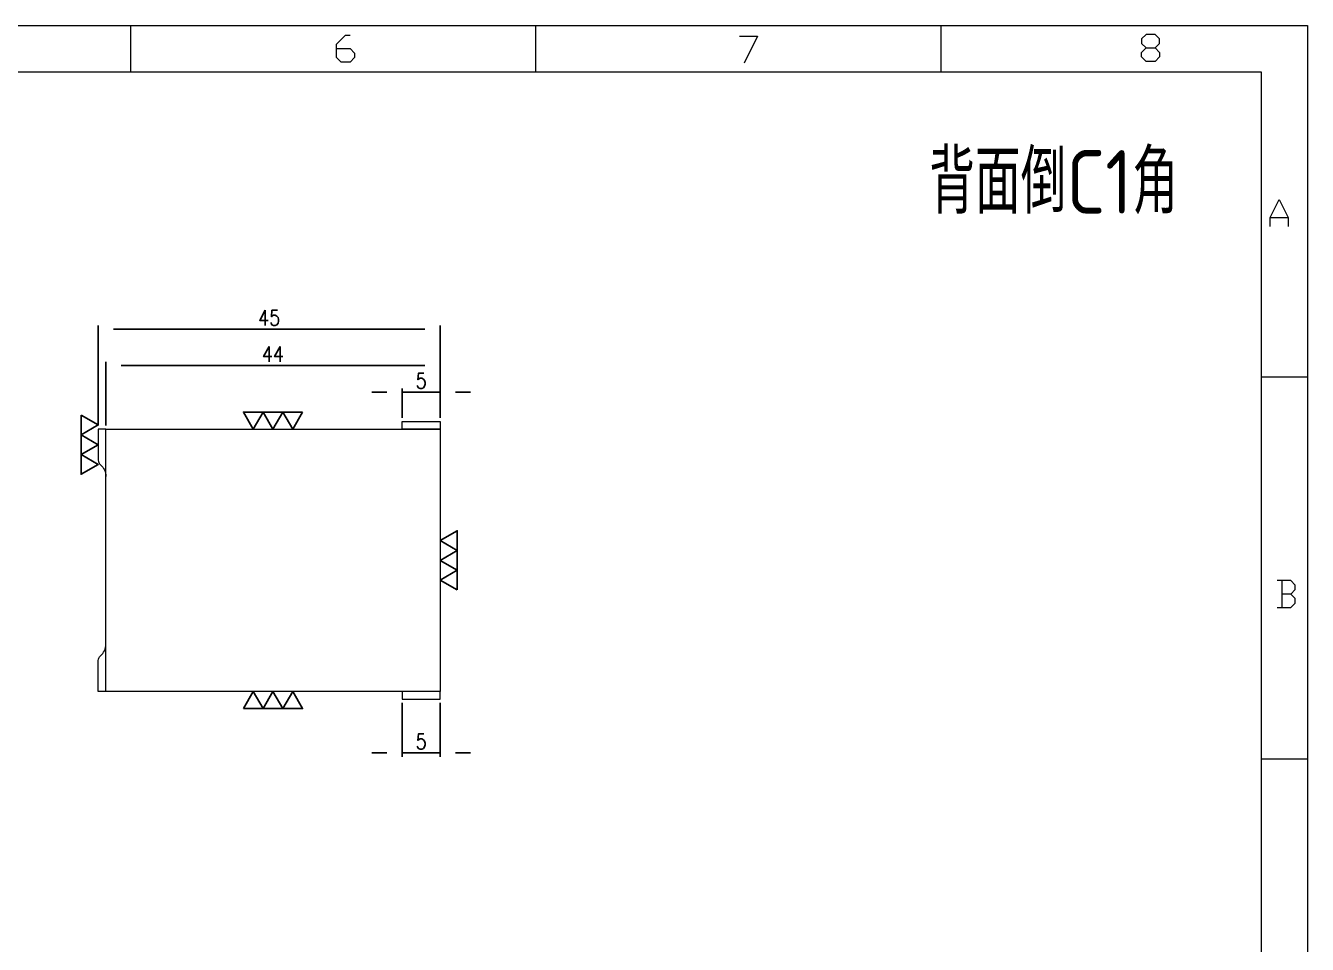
# Model space of a CAD drawing. Header units: millimetres. Extents: x 88508 to 142116, y -5268 to 20283.
# Drawn here: x 104118.6 to 104287.3, y -5095.4 to -4974.5 of the extents above; entities that cross this region are included whole.
import ezdxf
from ezdxf.enums import TextEntityAlignment as Align

# ---------------------------------------------------------------- set-up
doc = ezdxf.new("R2010")
doc.units = ezdxf.units.MM
for name, color, linetype in [('DIM', 4, 'Continuous'), ('LB_P', 2, 'Continuous'), ('TEXT', 4, 'Continuous')]:
    doc.layers.add(name, color=color, linetype=linetype)
doc.styles.add('gbenor', font='gbenor.shx', dxfattribs={"bigfont": 'gbcbig.shx'})
doc.styles.add('GBENOR_', font='gbenor.shx', dxfattribs={"bigfont": 'gbcbig'})
doc.styles.get("Standard").update_dxf_attribs({"font": 'txt.shx', "width": 0.85, "bigfont": 'ctxt.shx'})
doc.styles.add('TXT', font='txt.shx', dxfattribs={"width": 0.8, "bigfont": 'ctxt.shx'})
doc.dimstyles.new('T-2-WX', dxfattribs={"dimtxt": 2, "dimasz": 2, "dimexe": 0.5, "dimexo": 0.5, "dimgap": 0.5, "dimtad": 1, "dimtxsty": 'Standard', "dimblk": 'OPEN30', "dimcen": 0, "dimazin": 3, "dimtfac": 1, "dimtmove": 0, "dimatfit": 3, "dimldrblk": 'OPEN30', "dimlwd": -1, "dimlwe": -1})

# ---------------------------------------------------------------- blocks, each defined once
blk = doc.blocks.new('U40')
at = {"color": 254, "lineweight": 18}
for p, q in [((0, 1783.5), (2530.2, 1783.5)), ((1589.1, 1783.5), (1589.1, 1746.5)), ((1913.1, 1783.5), (1913.1, 1746.5)), ((2237.1, 1783.5), (2237.1, 1746.5)), ((2530.2, 1783.5), (2530.2, 0)), ((37, 1746.5), (2493.2, 1746.5)), ((2493.2, 1746.5), (2493.2, 37)), ((2493.2, 1502.7), (2530.2, 1502.7)), ((2493.2, 1197.2), (2530.2, 1197.2))]:
    blk.add_line(p, q, dxfattribs=at)
at = {"color": 92, "lineweight": 18}
for points in [[(1753.9, 1765.1), (1764.7, 1765.1), (1768.3, 1761.5), (1768.3, 1757.9), (1764.7, 1754.3), (1757.5, 1754.3), (1753.9, 1757.9), (1753.9, 1768.7), (1761.1, 1775.9), (1764.7, 1775.9)], [(2076.2, 1775.2), (2090.6, 1775.2), (2079.8, 1753.6)], [(2408.4, 1765.7), (2412, 1762.1), (2412, 1758.5), (2408.4, 1754.9), (2401.2, 1754.9), (2397.6, 1758.5), (2397.6, 1762.1), (2401.2, 1765.7), (2408.4, 1765.7), (2412, 1769.3), (2412, 1772.9), (2408.4, 1776.5), (2401.2, 1776.5), (2397.6, 1772.9), (2397.6, 1769.3), (2401.2, 1765.7)], [(2500.4, 1622.8), (2500.4, 1630), (2507.6, 1644.4), (2514.8, 1630), (2514.8, 1622.8)], [(2500.4, 1630), (2514.8, 1630)], [(2516.9, 1329), (2520.5, 1332.6), (2520.5, 1336.2), (2516.9, 1339.8), (2506.1, 1339.8)], [(2509.7, 1339.8), (2509.7, 1318.2)], [(2506.1, 1318.2), (2516.9, 1318.2), (2520.5, 1321.8), (2520.5, 1325.4), (2516.9, 1329), (2509.7, 1329)]]:
    blk.add_lwpolyline(points, dxfattribs=at)
at = {"lineweight": 18, "style": 'GBENOR_'}
blk.add_attdef('文档路径', (2126, 386.9), '', height=17.8, dxfattribs=at)
at = {"lineweight": 20, "style": 'TXT'}
for tag, height, p in [('18-**-**', 16.3, (1866.6, 256.2)), ('客户名称', 16.1, (1741.1, 134, 0)), ('料厚:', 16.1, (1741.3, 93.2, 0))]:
    blk.add_attdef(tag, text='', height=height, dxfattribs=at).set_placement(p, align=Align.MIDDLE)
for tag, p, height in [('88888', (1850.9, 207.5), 14.9), ('材质:', (1691.2, 168, 0), 16.1), ('核准', (1869.4, 127.5, 0), 16.1), ('设计', (1868.8, 88.3, 0), 16.1), ('绘图', (1868.2, 49.1, 0), 16.1)]:
    blk.add_attdef(tag, p, '', height=height, dxfattribs=at)
for tag, p, height, width in [('3', (2234.7, 206.9), 15.8, 0.7), ('4', (2234.7, 167.4), 15.8, 0.7), ('核准日期', (2041.1, 124.2, 0), 16.1, 0.68), ('设计日期', (2041.1, 84.5, 0), 16.1, 0.68), ('1', (2251.9, 85.9), 14.6, 0.7), ('绘图日期', (2040.9, 46.4, 0), 16.1, 0.68), ('2', (2235, 49.2), 14.6, 0.7)]:
    blk.add_attdef(tag, p, '', height=height, dxfattribs=dict(at, width=width))
blk = doc.blocks.new('*D8330')
at = {"layer": 'Defpoints', "color": 0}
for p in [(104173.15, -5014.48), (104128.15, -5027.64), (104173.15, -5026.64)]:
    blk.add_point(p, dxfattribs=at)
at = {"layer": 'DIM', "color": 0, "linetype": 'Continuous'}
for p, q in [((104128.15, -5027.14), (104128.15, -5013.98)), ((104173.15, -5026.14), (104173.15, -5013.98)), ((104130.15, -5014.48), (104171.15, -5014.48))]:
    blk.add_line(p, q, dxfattribs=at)
at = {"layer": 'DIM', "color": 0, "insert": (104150.65, -5012.98), "char_height": 2, "attachment_point": 5}
blk.add_mtext('45', dxfattribs=at)
blk = doc.blocks.new('_Open30')
blk = doc.blocks.new('*D8331')
at = {"layer": 'Defpoints', "color": 0}
for p in [(104173.15, -5022.77), (104168.15, -5026.64), (104173.15, -5026.64)]:
    blk.add_point(p, dxfattribs=at)
at = {"layer": 'DIM', "color": 0, "linetype": 'Continuous'}
for p, q in [((104166.15, -5022.77), (104164.15, -5022.77)), ((104168.15, -5026.14), (104168.15, -5022.27)), ((104168.15, -5022.77), (104173.15, -5022.77)), ((104173.15, -5026.14), (104173.15, -5022.27)), ((104175.15, -5022.77), (104177.15, -5022.77))]:
    blk.add_line(p, q, dxfattribs=at)
at = {"layer": 'DIM', "color": 0, "insert": (104170.65, -5021.27), "char_height": 2, "attachment_point": 5}
blk.add_mtext('5', dxfattribs=at)
blk = doc.blocks.new('*D8332')
at = {"layer": 'Defpoints', "color": 0}
for p in [(104168.15, -5063.13), (104173.15, -5063.13), (104173.15, -5070.22)]:
    blk.add_point(p, dxfattribs=at)
at = {"layer": 'DIM', "color": 0, "linetype": 'Continuous'}
for p, q in [((104168.15, -5063.63), (104168.15, -5070.72)), ((104173.15, -5063.63), (104173.15, -5070.72)), ((104166.15, -5070.22), (104164.15, -5070.22)), ((104168.15, -5070.22), (104173.15, -5070.22)), ((104175.15, -5070.22), (104177.15, -5070.22))]:
    blk.add_line(p, q, dxfattribs=at)
at = {"layer": 'DIM', "color": 0, "insert": (104170.65, -5068.72), "char_height": 2, "attachment_point": 5}
blk.add_mtext('5', dxfattribs=at)
blk = doc.blocks.new('*D8333')
at = {"layer": 'Defpoints', "color": 0}
for p in [(104173.15, -5019.25), (104129.15, -5027.64), (104173.15, -5026.64)]:
    blk.add_point(p, dxfattribs=at)
at = {"layer": 'DIM', "color": 0, "linetype": 'Continuous'}
for p, q in [((104129.15, -5027.14), (104129.15, -5018.75)), ((104131.15, -5019.25), (104171.15, -5019.25)), ((104173.15, -5026.14), (104173.15, -5018.75))]:
    blk.add_line(p, q, dxfattribs=at)
at = {"layer": 'DIM', "color": 0, "insert": (104151.15, -5017.75), "char_height": 2, "attachment_point": 5}
blk.add_mtext('44', dxfattribs=at)

msp = doc.modelspace()

# ---------------------------------------------------------------- linework, layer by layer
at = {"layer": 'LB_P', "linetype": 'Continuous', "lineweight": 15, "elevation": 0}
for points in [[(104129.15, -5027.641), (104128.15, -5027.641), (104128.15, -5031.697, 0.2216709), (104128.436, -5032.309, -0.2216709), (104129.15, -5033.841)], [(104129.15, -5062.134), (104128.15, -5062.134), (104128.15, -5058.078, -0.2216709), (104128.436, -5057.466, 0.2216709), (104129.15, -5055.934)]]:
    msp.add_lwpolyline(points, format="xyb", dxfattribs=at)
at = {"layer": 'LB_P', "linetype": 'Continuous', "lineweight": 15}
for points in [[(104129.15, -5062.134), (104129.15, -5027.641), (104173.15, -5027.641), (104173.15, -5062.134)], [(104168.15, -5026.641), (104173.15, -5026.641), (104173.15, -5027.641), (104168.15, -5027.641)], [(104168.15, -5063.134), (104173.15, -5063.134), (104173.15, -5062.134), (104168.15, -5062.134)]]:
    msp.add_lwpolyline(points, close=True, dxfattribs=at)
at = {"layer": 'TEXT', "color": 4, "linetype": 'Continuous', "elevation": 0}
msp.add_lwpolyline([(104125.9, -5025.772), (104128.15, -5027.071), (104125.9, -5028.37), (104128.15, -5029.669), (104125.9, -5030.968), (104128.15, -5032.267), (104125.9, -5033.566), (104125.9, -5025.772)], close=True, dxfattribs=at)
at = {"layer": 'TEXT', "color": 4, "linetype": 'Continuous'}
for points in [[(104155.047, -5025.391), (104153.748, -5027.641), (104152.449, -5025.391), (104151.15, -5027.641), (104149.851, -5025.391), (104148.552, -5027.641), (104147.253, -5025.391), (104155.047, -5025.391)], [(104175.4, -5048.785), (104173.15, -5047.486), (104175.4, -5046.187), (104173.15, -5044.888), (104175.4, -5043.588), (104173.15, -5042.289), (104175.4, -5040.99), (104175.4, -5048.785)], [(104147.253, -5064.384), (104148.552, -5062.134), (104149.851, -5064.384), (104151.15, -5062.134), (104152.449, -5064.384), (104153.748, -5062.134), (104155.047, -5064.384), (104147.253, -5064.384)]]:
    msp.add_lwpolyline(points, close=True, dxfattribs=at)

# ---------------------------------------------------------------- block references
at = {"ltscale": 3, "xscale": 0.1645687982536077, "yscale": 0.1645687982536077, "zscale": 0.1645687982536077}
msp.add_blockref('U40', (103870.869, -5268.044), dxfattribs=at)

# ---------------------------------------------------------------- texts
at = {"layer": 'TEXT', "color": 4, "lineweight": 18, "style": 'gbenor'}
msp.add_text('背面倒C1角', height=8.3562, dxfattribs=at).set_placement((104237.505, -4999.271))

# ---------------------------------------------------------------- dimensions: what is measured, and where the dimension line sits
at = {"layer": 'DIM', "color": 4, "linetype": 'Continuous'}
for base, p1, p2, picture, middle in [((104173.15, -5014.476), (104128.15, -5027.641, 0), (104173.15, -5026.641), '*D8330', (104150.65, -5012.976)), ((104173.15, -5019.252), (104129.15, -5027.641), (104173.15, -5026.641), '*D8333', (104151.15, -5017.752)), ((104173.15, -5022.775), (104168.15, -5026.641), (104173.15, -5026.641), '*D8331', (104170.65, -5021.275)), ((104173.15, -5070.224), (104168.15, -5063.134), (104173.15, -5063.134), '*D8332', (104170.65, -5068.724))]:
    dim = msp.add_linear_dim(base=base, p1=p1, p2=p2, dimstyle='T-2-WX', dxfattribs=at)
    dim.commit()
    dim.dimension.update_dxf_attribs({"geometry": picture, "text_midpoint": middle})

doc.saveas('drawing.dxf')
